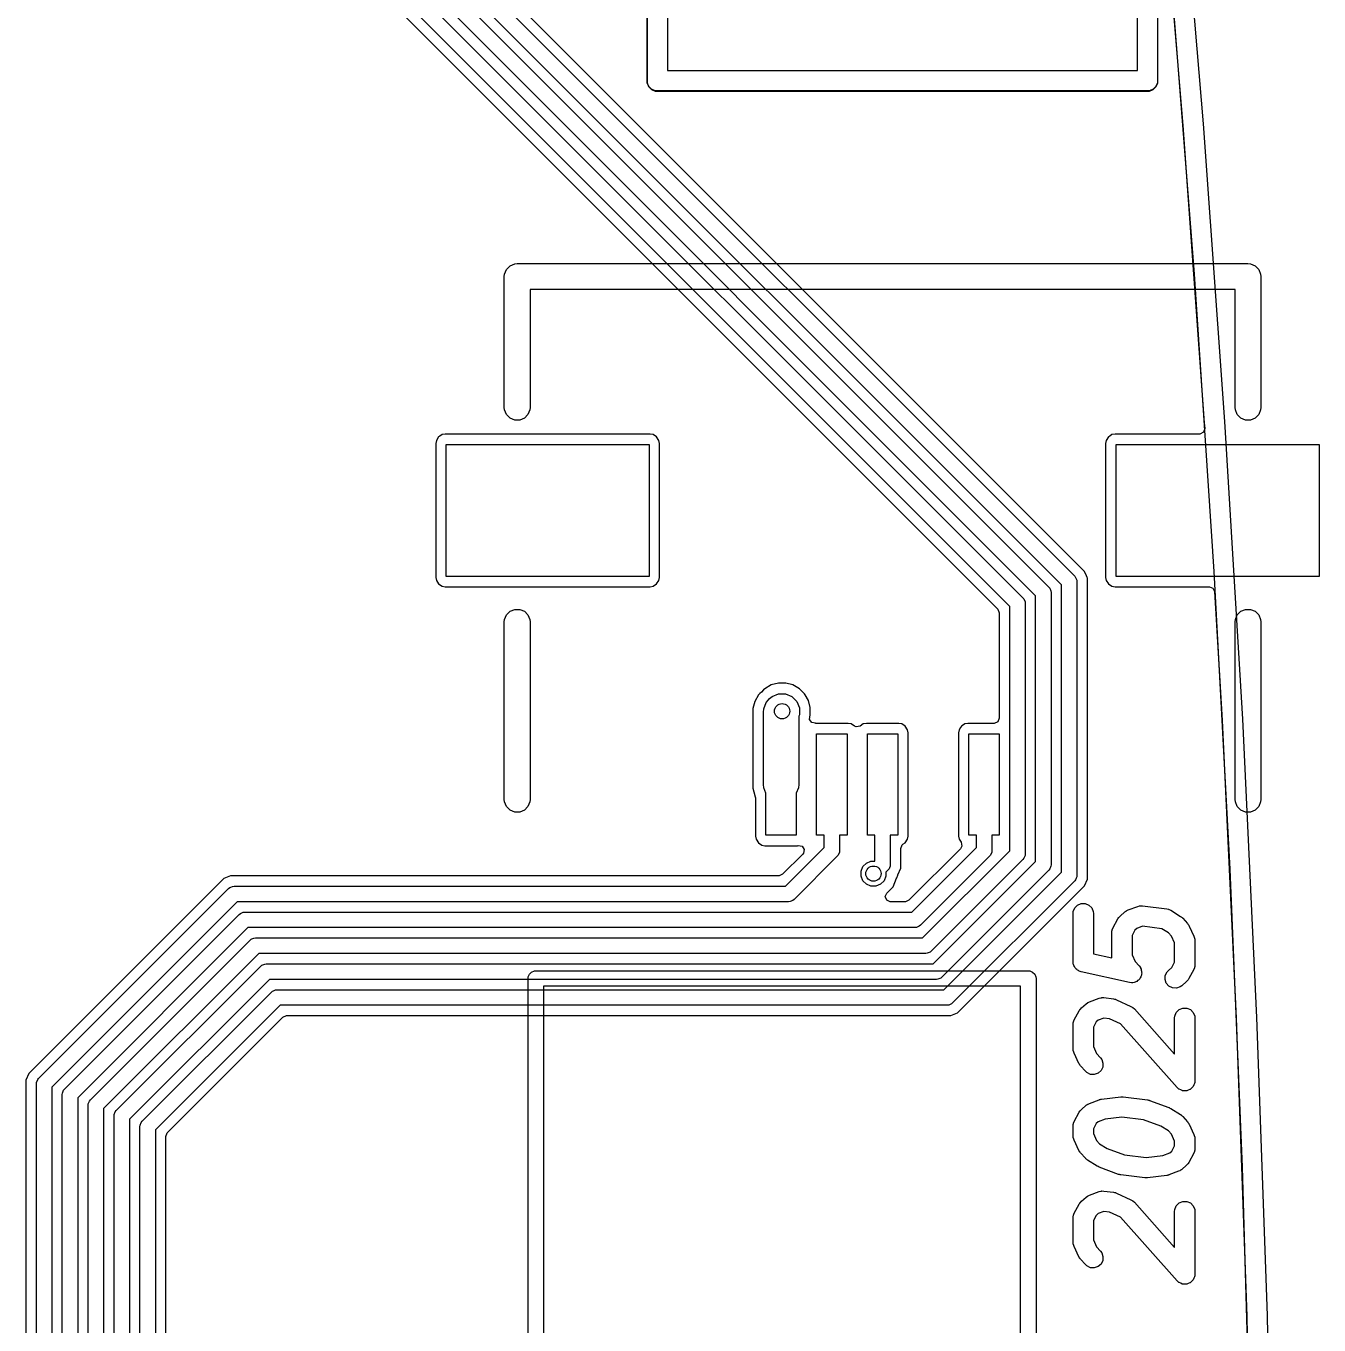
# Model space of a CAD drawing. Extents: x 117.4 to 171.8, y -136.1 to -67.8.
# Drawn here: x 159.05 to 171.79, y -104.55 to -91.75 of the extents above; entities that cross this region are included whole.
import ezdxf

# ---------------------------------------------------------------- set-up
doc = ezdxf.new("R2010")
doc.units = 0
doc.layers.add('BLACK', color=7, linetype='CONTINUOUS')

msp = doc.modelspace()

# ---------------------------------------------------------------- linework, layer by layer
at = {"layer": 'BLACK', "linetype": 'CONTINUOUS'}
for p, q in [((165.1695, -87.620006), (165.1695, -92.309993)), ((165.17, -92.29), (165.17, -87.64)), ((165.37, -87.74), (165.37, -92.19)), ((170.200825, -89.803144), (170.448348, -92.729081)), ((170.400481, -89.784733), (170.648259, -92.713702)), ((163.3662, -91.154636), (169.382679, -97.171116)), ((169.430022, -97.073502), (163.483345, -91.126825)), ((168.997598, -97.362186), (162.981118, -91.345706)), ((163.1112, -91.26026), (169.12768, -97.27674)), ((169.252597, -97.25656), (163.236118, -91.240082)), ((170.563635, -94.193353), (170.334099, -91.265314)), ((168.742599, -97.46781), (162.726118, -91.45133)), ((162.8562, -91.365884), (168.87268, -97.382365)), ((162.628506, -91.498675), (168.625454, -97.495621)), ((170, -92.19), (170, -91.64)), ((170.2, -91.64), (170.2, -92.29)), ((170.2005, -92.309991), (170.2005, -91.639349)), ((165.37, -92.19), (170, -92.19)), ((165.1695, -92.309993), (165.184798, -92.346926)), ((165.171921, -92.309509), (165.17, -92.29)), ((165.186853, -92.345557), (165.171921, -92.309509)), ((165.184798, -92.346926), (165.184802, -92.346932)), ((165.184802, -92.346932), (165.213067, -92.375197)), ((165.214443, -92.373147), (165.186853, -92.345557)), ((165.213067, -92.375197), (165.213073, -92.375201)), ((165.213073, -92.375201), (165.250006, -92.390499)), ((165.250491, -92.388079), (165.214443, -92.373147)), ((165.27, -92.39), (165.250491, -92.388079)), ((170.119509, -92.388079), (170.1, -92.39)), ((170.155557, -92.373147), (170.119509, -92.388079)), ((170.119991, -92.3905), (170.156929, -92.3752)), ((170.183147, -92.345557), (170.155557, -92.373147)), ((170.156929, -92.3752), (170.1852, -92.346929)), ((170.198079, -92.309509), (170.183147, -92.345557)), ((170.1852, -92.346929), (170.2005, -92.309991)), ((170.2, -92.29), (170.198079, -92.309509)), ((165.250006, -92.390499), (165.250007, -92.390499)), ((165.250007, -92.390499), (165.250009, -92.3905)), ((165.250009, -92.3905), (165.25001, -92.3905)), ((165.25001, -92.3905), (170.11999, -92.3905)), ((170.1, -92.39), (165.27, -92.39)), ((170.11999, -92.3905), (170.119991, -92.3905)), ((170.448348, -92.729081), (170.448396, -92.729696)), ((170.448396, -92.729696), (170.659831, -95.658367)), ((170.648259, -92.713702), (170.85992, -95.645503)), ((163.76544, -94.193224), (163.784403, -94.147443)), ((163.784403, -94.147443), (163.819443, -94.112403)), ((163.819443, -94.112403), (163.865224, -94.09344)), ((163.865224, -94.09344), (163.89, -94.091)), ((163.89, -94.091), (171.09, -94.091)), ((171.09, -94.091), (171.114776, -94.09344)), ((171.114776, -94.09344), (171.160557, -94.112403)), ((171.160557, -94.112403), (171.195597, -94.147443)), ((171.195597, -94.147443), (171.21456, -94.193224)), ((163.763, -94.218), (163.76544, -94.193224)), ((163.763, -95.508), (163.763, -94.218)), ((170.757066, -97.123998), (170.563635, -94.193353)), ((171.21456, -94.193224), (171.217, -94.218)), ((171.217, -94.218), (171.217, -95.508)), ((170.963, -94.345), (164.017, -94.345)), ((164.017, -94.345), (164.017, -95.508)), ((170.963, -95.508), (170.963, -94.345)), ((163.76544, -95.532776), (163.763, -95.508)), ((163.784403, -95.578557), (163.76544, -95.532776)), ((163.819443, -95.613597), (163.784403, -95.578557)), ((163.995597, -95.578557), (163.960557, -95.613597)), ((164.01456, -95.532776), (163.995597, -95.578557)), ((164.017, -95.508), (164.01456, -95.532776)), ((170.96544, -95.532776), (170.963, -95.508)), ((170.984403, -95.578557), (170.96544, -95.532776)), ((171.019443, -95.613597), (170.984403, -95.578557)), ((171.195597, -95.578557), (171.160557, -95.613597)), ((171.21456, -95.532776), (171.195597, -95.578557)), ((171.217, -95.508), (171.21456, -95.532776)), ((163.865224, -95.63256), (163.819443, -95.613597)), ((163.914776, -95.63256), (163.865224, -95.63256)), ((163.960557, -95.613597), (163.914776, -95.63256)), ((170.663313, -95.716515), (170.650805, -95.752681)), ((170.659831, -95.658367), (170.659872, -95.658982)), ((170.659872, -95.658982), (170.663313, -95.716515)), ((170.85992, -95.645503), (171.035431, -98.57969)), ((171.065224, -95.63256), (171.019443, -95.613597)), ((171.114776, -95.63256), (171.065224, -95.63256)), ((171.160557, -95.613597), (171.114776, -95.63256)), ((163.093447, -95.832007), (163.0875, -95.861905)), ((163.116102, -95.798102), (163.093447, -95.832007)), ((163.127351, -95.790585), (163.116102, -95.798102)), ((163.150006, -95.775447), (163.127351, -95.790585)), ((163.179904, -95.769501), (163.150006, -95.775447)), ((163.179908, -95.7695), (163.179904, -95.769501)), ((165.20009, -95.7695), (163.179908, -95.7695)), ((165.200095, -95.7695), (165.20009, -95.7695)), ((165.229993, -95.775447), (165.200095, -95.7695)), ((165.263898, -95.798102), (165.229993, -95.775447)), ((165.286553, -95.832007), (165.263898, -95.798102)), ((165.292499, -95.861906), (165.286553, -95.832007)), ((169.693447, -95.832007), (169.6875, -95.861905)), ((169.716102, -95.798102), (169.693447, -95.832007)), ((169.727351, -95.790585), (169.716102, -95.798102)), ((169.750006, -95.775447), (169.727351, -95.790585)), ((169.779904, -95.769501), (169.750006, -95.775447)), ((169.779908, -95.7695), (169.779904, -95.769501)), ((170.613402, -95.7695), (169.779908, -95.7695)), ((170.616387, -95.769411), (170.613402, -95.7695)), ((170.650805, -95.752681), (170.616387, -95.769411)), ((163.0875, -95.861905), (163.0875, -95.861906)), ((163.0875, -95.861906), (163.0875, -95.861908)), ((163.0875, -95.861908), (163.0875, -97.182091)), ((163.19, -97.172), (163.19, -95.872)), ((163.19, -95.872), (165.19, -95.872)), ((165.19, -95.872), (165.19, -97.172)), ((165.2925, -97.182095), (165.292499, -95.861906)), ((169.6875, -95.861905), (169.6875, -95.861906)), ((169.6875, -95.861906), (169.6875, -95.861908)), ((169.6875, -95.861908), (169.6875, -97.182091)), ((169.79, -97.172), (169.79, -95.872)), ((169.79, -95.872), (171.79, -95.872)), ((171.79, -95.872), (171.79, -97.172)), ((169.480292, -97.123772), (169.430022, -97.073502)), ((169.498561, -97.167877), (169.480292, -97.123772)), ((170.914363, -100.056805), (170.757066, -97.123998)), ((163.0875, -97.182091), (163.087501, -97.182094)), ((163.087501, -97.182094), (163.093447, -97.211993)), ((163.093447, -97.211993), (163.116102, -97.245898)), ((163.116102, -97.245898), (163.150007, -97.268553)), ((165.19, -97.172), (163.19, -97.172)), ((165.229993, -97.268553), (165.263898, -97.245898)), ((165.263898, -97.245898), (165.286553, -97.211993)), ((165.286553, -97.211993), (165.2925, -97.182095)), ((169.382679, -97.171116), (169.392155, -97.182663)), ((169.392155, -97.182663), (169.403533, -97.210131)), ((169.403533, -97.210131), (169.404997, -97.224997)), ((169.404997, -97.224997), (169.405, -100.117472)), ((169.504448, -97.182091), (169.498561, -97.167877)), ((169.507497, -97.189451), (169.504448, -97.182091)), ((169.507498, -100.071979), (169.507497, -97.189451)), ((169.6875, -97.182091), (169.687501, -97.182094)), ((169.687501, -97.182094), (169.693447, -97.211993)), ((169.693447, -97.211993), (169.716102, -97.245898)), ((169.716102, -97.245898), (169.750007, -97.268553)), ((171.79, -97.172), (169.79, -97.172)), ((163.150007, -97.268553), (163.179905, -97.2745)), ((163.179905, -97.2745), (165.200094, -97.274499)), ((165.200094, -97.274499), (165.229993, -97.268553)), ((168.997599, -99.980284), (168.997598, -97.362186)), ((169.12768, -97.27674), (169.137156, -97.288287)), ((169.137156, -97.288287), (169.137156, -97.288288)), ((169.137156, -97.288288), (169.148534, -97.315756)), ((169.148534, -97.315756), (169.149998, -97.330622)), ((169.149998, -97.330622), (169.15, -100.011848)), ((169.252599, -100.085909), (169.252597, -97.25656)), ((169.750007, -97.268553), (169.779905, -97.2745)), ((169.779905, -97.2745), (170.709406, -97.274499)), ((170.709406, -97.274499), (170.744761, -97.289144)), ((170.744761, -97.289144), (170.759317, -97.321514)), ((170.759317, -97.321514), (170.8352, -98.590119)), ((163.819442, -97.515403), (163.865223, -97.49644)), ((163.865223, -97.49644), (163.914775, -97.49644)), ((163.914775, -97.49644), (163.960556, -97.515403)), ((168.625454, -97.495621), (168.640099, -97.530976)), ((168.742599, -99.87466), (168.742599, -97.46781)), ((168.87268, -97.382365), (168.882157, -97.393912)), ((168.882157, -97.393912), (168.882157, -97.393913)), ((168.882157, -97.393913), (168.893535, -97.421381)), ((168.893535, -97.421381), (168.894999, -97.436247)), ((168.894999, -97.436247), (168.895, -99.906224)), ((171.019442, -97.515403), (171.065223, -97.49644)), ((171.065223, -97.49644), (171.114775, -97.49644)), ((171.114775, -97.49644), (171.160556, -97.515403)), ((163.762999, -97.621), (163.765439, -97.596224)), ((163.762999, -99.369), (163.762999, -97.621)), ((163.765439, -97.596224), (163.784402, -97.550443)), ((163.784402, -97.550443), (163.819442, -97.515403)), ((163.960556, -97.515403), (163.995596, -97.550443)), ((163.995596, -97.550443), (164.014559, -97.596224)), ((164.014559, -97.596224), (164.016999, -97.621)), ((164.016999, -97.621), (164.016999, -99.369)), ((168.640099, -97.530976), (168.640099, -98.5695)), ((170.962999, -97.621), (170.965439, -97.596224)), ((170.963, -99.369), (170.962999, -97.621)), ((170.965439, -97.596224), (170.984402, -97.550443)), ((170.984402, -97.550443), (171.019442, -97.515403)), ((171.160556, -97.515403), (171.195596, -97.550443)), ((171.195596, -97.550443), (171.214559, -97.596224)), ((171.214559, -97.596224), (171.216999, -97.621)), ((171.216999, -97.621), (171.217, -99.369)), ((166.392887, -98.241411), (166.329612, -98.277944)), ((166.463464, -98.2225), (166.392887, -98.241411)), ((166.463466, -98.2225), (166.463464, -98.2225)), ((166.536534, -98.2225), (166.463466, -98.2225)), ((166.536535, -98.2225), (166.536534, -98.2225)), ((166.607112, -98.241411), (166.536535, -98.2225)), ((166.670386, -98.277942), (166.607112, -98.241411)), ((166.23141, -98.402889), (166.212499, -98.473464)), ((166.231411, -98.402887), (166.23141, -98.402889)), ((166.267942, -98.339613), (166.231411, -98.402887)), ((166.267943, -98.339611), (166.267942, -98.339613)), ((166.281953, -98.325601), (166.267943, -98.339611)), ((166.295964, -98.311591), (166.281953, -98.325601)), ((166.295965, -98.31159), (166.295964, -98.311591)), ((166.316759, -98.290795), (166.295965, -98.31159)), ((166.316761, -98.290793), (166.316759, -98.290795)), ((166.329612, -98.277944), (166.316761, -98.290793)), ((166.344497, -98.41277), (166.366256, -98.386256)), ((166.366256, -98.386256), (166.376256, -98.376256)), ((166.376256, -98.376256), (166.402776, -98.354493)), ((166.402776, -98.354493), (166.465859, -98.328363)), ((166.465859, -98.328363), (166.53414, -98.328363)), ((166.53414, -98.328363), (166.597224, -98.354493)), ((166.597224, -98.354493), (166.645507, -98.402776)), ((166.645507, -98.402776), (166.671637, -98.46586)), ((166.670393, -98.277948), (166.670386, -98.277942)), ((166.722051, -98.329606), (166.670393, -98.277948)), ((166.722057, -98.329613), (166.722051, -98.329606)), ((166.727829, -98.339611), (166.722057, -98.329613)), ((166.758589, -98.392889), (166.727829, -98.339611)), ((166.7775, -98.463466), (166.758589, -98.392889)), ((166.212499, -98.473464), (166.212499, -98.550558)), ((166.315, -98.51), (166.318363, -98.475859)), ((166.315, -99.222), (166.315, -98.51)), ((166.318363, -98.475859), (166.344493, -98.412775)), ((166.344493, -98.412775), (166.344497, -98.41277)), ((166.671637, -98.46586), (166.671637, -98.534141)), ((166.7775, -98.536534), (166.7775, -98.463466)), ((166.212499, -98.550558), (166.2125, -98.550571)), ((166.2125, -98.550571), (166.2125, -99.258535)), ((166.671637, -98.534141), (166.665, -98.550164)), ((166.665, -98.550164), (166.665, -99.222)), ((166.77113, -98.580192), (166.771876, -98.557519)), ((166.792378, -98.612019), (166.77113, -98.580192)), ((166.771876, -98.557519), (166.7775, -98.536534)), ((166.827384, -98.618996), (166.792378, -98.612019)), ((166.827458, -98.619743), (166.827384, -98.618996)), ((166.829907, -98.619501), (166.827458, -98.619743)), ((167.150089, -98.619501), (166.829907, -98.619501)), ((167.150094, -98.619501), (167.150089, -98.619501)), ((167.179992, -98.625448), (167.150094, -98.619501)), ((167.212219, -98.646982), (167.179992, -98.625448)), ((167.230244, -98.654448), (167.212219, -98.646982)), ((167.267777, -98.646982), (167.230244, -98.654448)), ((167.300004, -98.625447), (167.267777, -98.646982)), ((167.329904, -98.619501), (167.300004, -98.625447)), ((167.329908, -98.6195), (167.329904, -98.619501)), ((167.65009, -98.6195), (167.329908, -98.6195)), ((167.650095, -98.6195), (167.65009, -98.6195)), ((167.679993, -98.625447), (167.650095, -98.6195)), ((167.713898, -98.648102), (167.679993, -98.625447)), ((167.736553, -98.682007), (167.713898, -98.648102)), ((168.266101, -98.648103), (168.258148, -98.660006)), ((168.266104, -98.648101), (168.266101, -98.648103)), ((168.277351, -98.640585), (168.266104, -98.648101)), ((168.300006, -98.625447), (168.277351, -98.640585)), ((168.329904, -98.619501), (168.300006, -98.625447)), ((168.329908, -98.6195), (168.329904, -98.619501)), ((168.590099, -98.6195), (168.329908, -98.6195)), ((168.625454, -98.604855), (168.590099, -98.6195)), ((168.640099, -98.5695), (168.625454, -98.604855)), ((170.8352, -98.590119), (170.835233, -98.590734)), ((170.835233, -98.590734), (170.974423, -101.523813)), ((171.035431, -98.57969), (171.174766, -101.515817)), ((166.839999, -99.722001), (166.839999, -98.722001)), ((166.839999, -98.722001), (167.139999, -98.722001)), ((167.139999, -98.722001), (167.139999, -99.722001)), ((167.34, -99.722), (167.34, -98.722)), ((167.34, -98.722), (167.64, -98.722)), ((167.64, -98.722), (167.64, -99.722)), ((167.742499, -98.711906), (167.736553, -98.682007)), ((167.7425, -99.732095), (167.742499, -98.711906)), ((168.243447, -98.682007), (168.2375, -98.711905)), ((168.2375, -98.711905), (168.2375, -98.711906)), ((168.2375, -98.711906), (168.2375, -98.711908)), ((168.2375, -98.711908), (168.2375, -99.732091)), ((168.258148, -98.660006), (168.243447, -98.682007)), ((168.34, -99.722), (168.34, -98.722)), ((168.34, -98.722), (168.64, -98.722)), ((168.64, -98.722), (168.64, -99.722)), ((166.2125, -99.258535), (166.23141, -99.329109)), ((166.318363, -99.256141), (166.315, -99.222)), ((166.34, -99.308377), (166.318363, -99.256141)), ((166.661637, -99.256141), (166.64, -99.308377)), ((166.665, -99.222), (166.661637, -99.256141)), ((163.765439, -99.393776), (163.762999, -99.369)), ((163.784402, -99.439557), (163.765439, -99.393776)), ((164.014559, -99.393776), (163.995596, -99.439557)), ((164.016999, -99.369), (164.014559, -99.393776)), ((166.23141, -99.329109), (166.232665, -99.332138)), ((166.232665, -99.332138), (166.231972, -99.332425)), ((166.231972, -99.332425), (166.2375, -99.353054)), ((166.2375, -99.353054), (166.2375, -99.732091)), ((166.34, -99.722), (166.34, -99.308377)), ((166.64, -99.308377), (166.64, -99.722)), ((170.96544, -99.393776), (170.963, -99.369)), ((170.984403, -99.439557), (170.96544, -99.393776)), ((171.21456, -99.393776), (171.195597, -99.439557)), ((171.217, -99.369), (171.21456, -99.393776)), ((163.819442, -99.474597), (163.784402, -99.439557)), ((163.865223, -99.49356), (163.819442, -99.474597)), ((163.914775, -99.49356), (163.865223, -99.49356)), ((163.960556, -99.474597), (163.914775, -99.49356)), ((163.995596, -99.439557), (163.960556, -99.474597)), ((171.019443, -99.474597), (170.984403, -99.439557)), ((171.065224, -99.49356), (171.019443, -99.474597)), ((171.114776, -99.49356), (171.065224, -99.49356)), ((171.160557, -99.474597), (171.114776, -99.49356)), ((171.195597, -99.439557), (171.160557, -99.474597)), ((166.2375, -99.732091), (166.237501, -99.732094)), ((166.237501, -99.732094), (166.243447, -99.761993)), ((166.243447, -99.761993), (166.266102, -99.795898)), ((166.266102, -99.795898), (166.300007, -99.818553)), ((166.64, -99.722), (166.34, -99.722)), ((166.913799, -99.722001), (166.839999, -99.722001)), ((166.913799, -99.842837), (166.913799, -99.722001)), ((167.139999, -99.722001), (167.066199, -99.722001)), ((167.066199, -99.722001), (167.066199, -99.874401)), ((167.4138, -99.722), (167.34, -99.722)), ((167.4138, -99.977402), (167.4138, -99.722)), ((167.64, -99.722), (167.5662, -99.722)), ((167.5662, -99.722), (167.5662, -100.01)), ((167.683345, -99.817468), (167.690913, -99.811256)), ((167.690913, -99.811256), (167.713898, -99.795898)), ((167.713898, -99.795898), (167.736553, -99.761993)), ((167.736553, -99.761993), (167.7425, -99.732095)), ((168.2375, -99.732091), (168.237501, -99.732094)), ((168.237501, -99.732094), (168.243447, -99.761993)), ((168.243447, -99.761993), (168.263203, -99.79156)), ((168.263203, -99.79156), (168.27067, -99.829091)), ((168.4138, -99.722), (168.34, -99.722)), ((168.4138, -99.842836), (168.4138, -99.722)), ((168.64, -99.722), (168.5662, -99.722)), ((168.5662, -99.722), (168.5662, -99.8744)), ((166.300007, -99.818553), (166.329905, -99.8245)), ((166.329905, -99.8245), (166.650094, -99.824499)), ((166.704668, -99.907011), (166.505024, -100.106655)), ((166.532836, -100.2238), (166.913799, -99.842837)), ((167.043881, -99.928282), (166.618282, -100.353882)), ((166.650094, -99.824499), (166.650097, -99.824498)), ((166.650097, -99.824498), (166.6501, -99.824498)), ((166.6501, -99.824498), (166.659557, -99.822617)), ((166.659557, -99.822617), (166.69709, -99.830082)), ((166.69709, -99.830082), (166.718351, -99.861901)), ((166.710886, -99.899434), (166.704668, -99.907011)), ((166.718351, -99.861901), (166.710886, -99.899434)), ((167.053357, -99.916735), (167.043881, -99.928282)), ((167.064735, -99.889267), (167.053357, -99.916735)), ((167.066199, -99.874401), (167.064735, -99.889266)), ((167.064735, -99.889266), (167.064735, -99.889267)), ((167.6687, -99.852823), (167.683345, -99.817468)), ((167.6687, -99.974454), (167.6687, -99.852823)), ((168.256985, -99.854693), (167.750025, -100.361655)), ((167.777836, -100.4788), (168.4138, -99.842836)), ((168.543882, -99.928281), (167.863282, -100.608882)), ((167.883461, -100.733799), (168.742599, -99.87466)), ((168.27067, -99.829091), (168.256985, -99.854693)), ((168.553358, -99.916734), (168.543882, -99.928281)), ((168.564736, -99.889266), (168.553358, -99.916734)), ((168.5662, -99.8744), (168.564736, -99.889266)), ((168.893536, -99.92109), (168.882158, -99.948558)), ((168.895, -99.906224), (168.893536, -99.92109)), ((167.277402, -100.075614), (167.296066, -100.030554)), ((167.296066, -100.030554), (167.330554, -99.996066)), ((167.330554, -99.996066), (167.375614, -99.977402)), ((167.375614, -99.977402), (167.4138, -99.977402)), ((167.543881, -100.063882), (167.522598, -100.085165)), ((167.553358, -100.052335), (167.543881, -100.063882)), ((167.557333, -100.042737), (167.553358, -100.052335)), ((167.564736, -100.024866), (167.557333, -100.042737)), ((167.5662, -100.01), (167.564736, -100.024866)), ((167.641495, -100.111225), (167.6687, -100.045546)), ((167.6687, -100.045546), (167.6687, -99.974454)), ((168.872682, -99.960105), (167.968907, -100.863881)), ((167.989085, -100.988798), (168.997599, -99.980284)), ((169.127682, -100.06573), (168.074532, -101.11888)), ((168.882158, -99.948558), (168.872682, -99.960105)), ((169.137158, -100.054182), (169.127682, -100.06573)), ((169.148536, -100.026714), (169.137158, -100.054182)), ((169.15, -100.011848), (169.148536, -100.026714)), ((171.035501, -102.991327), (170.914363, -100.056805)), ((160.998772, -100.148506), (159.577339, -101.569941)), ((160.998773, -100.148506), (160.998772, -100.148506)), ((161.064452, -100.1213), (160.998773, -100.148506)), ((166.46967, -100.1213), (161.064452, -100.1213)), ((166.505024, -100.106655), (166.46967, -100.1213)), ((167.277402, -100.124386), (167.277402, -100.075614)), ((167.296066, -100.169446), (167.277402, -100.124386)), ((167.330554, -100.203934), (167.296066, -100.169446)), ((167.503934, -100.169446), (167.469446, -100.203934)), ((167.522598, -100.124386), (167.503934, -100.169446)), ((167.522598, -100.085165), (167.522598, -100.124386)), ((167.592865, -100.228868), (167.6275, -100.145253)), ((167.6275, -100.145247), (167.628461, -100.140421)), ((167.6275, -100.145253), (167.6275, -100.145247)), ((167.628461, -100.140421), (167.629681, -100.140663)), ((167.629681, -100.140663), (167.63987, -100.116065)), ((167.638758, -100.115322), (167.64149, -100.111229)), ((167.63987, -100.116065), (167.638758, -100.115322)), ((167.64149, -100.111229), (167.641495, -100.111225)), ((168.094711, -101.243797), (169.252599, -100.085909)), ((169.382681, -100.171354), (168.180157, -101.373879)), ((169.392158, -100.159807), (169.382681, -100.171354)), ((169.398186, -100.145253), (169.392158, -100.159807)), ((169.403536, -100.132338), (169.398186, -100.145253)), ((169.405, -100.117472), (169.403536, -100.132338)), ((169.480295, -100.218697), (169.5075, -100.153018)), ((169.5075, -100.071983), (169.507498, -100.071979)), ((169.5075, -100.081926), (169.5075, -100.071983)), ((169.5075, -100.153018), (169.5075, -100.081926)), ((159.174918, -102.117318), (161.046118, -100.246119)), ((161.046118, -100.246119), (161.057665, -100.236642)), ((161.057665, -100.236642), (161.069043, -100.231929)), ((161.069043, -100.231929), (161.085134, -100.225264)), ((161.085134, -100.225264), (161.1, -100.2238)), ((161.1, -100.2238), (166.532836, -100.2238)), ((167.375614, -100.222598), (167.330554, -100.203934)), ((167.424386, -100.222598), (167.375614, -100.222598)), ((167.469446, -100.203934), (167.424386, -100.222598)), ((167.516143, -100.3263), (167.530788, -100.290945)), ((167.530788, -100.290945), (167.592865, -100.228868)), ((168.27777, -101.421222), (169.480295, -100.218697)), ((161.131563, -100.3762), (159.305, -102.202763)), ((166.5644, -100.3762), (161.131563, -100.3762)), ((166.579266, -100.374736), (166.5644, -100.3762)), ((166.606734, -100.363358), (166.579266, -100.374736)), ((166.618282, -100.353882), (166.606734, -100.363358)), ((167.530788, -100.361655), (167.516143, -100.3263)), ((167.566143, -100.3763), (167.530788, -100.361655)), ((167.71467, -100.3763), (167.566143, -100.3763)), ((167.750025, -100.361655), (167.71467, -100.3763)), ((169.36914, -100.47272), (169.384072, -100.436672)), ((169.384072, -100.436672), (169.411662, -100.409082)), ((169.411662, -100.409082), (169.44771, -100.39415)), ((169.44771, -100.39415), (169.486728, -100.39415)), ((169.486728, -100.39415), (169.522776, -100.409082)), ((169.522776, -100.409082), (169.550366, -100.436672)), ((169.550366, -100.436672), (169.565298, -100.47272)), ((169.908297, -100.45812), (170.003535, -100.422406)), ((170.003535, -100.422406), (170.022476, -100.417355)), ((170.022476, -100.417355), (170.027045, -100.41751)), ((170.027045, -100.41751), (170.031454, -100.416298)), ((170.031454, -100.416298), (170.051051, -100.416811)), ((170.051051, -100.416811), (170.289146, -100.446573)), ((170.289146, -100.446573), (170.308266, -100.450899)), ((170.308266, -100.450899), (170.310099, -100.451941)), ((159.429918, -102.222942), (161.151743, -100.501118)), ((161.151743, -100.501118), (161.16329, -100.491642)), ((161.16329, -100.491642), (161.190758, -100.480264)), ((161.190758, -100.480264), (161.205624, -100.4788)), ((161.205624, -100.4788), (167.777836, -100.4788)), ((169.367219, -100.492229), (169.36914, -100.47272)), ((169.367219, -100.96842), (169.367219, -100.492229)), ((169.565298, -100.47272), (169.567219, -100.492229)), ((169.567219, -100.492229), (169.567219, -100.88842)), ((169.759936, -100.635646), (169.807555, -100.546361)), ((169.807555, -100.546361), (169.815643, -100.53423)), ((169.815643, -100.53423), (169.816522, -100.532455)), ((169.816522, -100.532455), (169.817578, -100.531329)), ((169.817578, -100.531329), (169.818431, -100.530051)), ((169.818431, -100.530051), (169.819955, -100.528797)), ((169.819955, -100.528797), (169.829939, -100.518163)), ((169.829939, -100.518163), (169.877558, -100.476496)), ((169.877558, -100.476496), (169.889214, -100.468161)), ((169.889214, -100.468161), (169.890705, -100.466769)), ((169.890705, -100.466769), (169.892168, -100.466049)), ((169.892168, -100.466049), (169.893505, -100.465094)), ((169.893505, -100.465094), (169.895449, -100.464436)), ((169.895449, -100.464436), (169.908297, -100.45812)), ((170.310099, -100.451941), (170.31218, -100.45229)), ((170.31218, -100.45229), (170.329741, -100.461001)), ((170.329741, -100.461001), (170.42498, -100.520524)), ((170.42498, -100.520524), (170.430213, -100.524558)), ((170.430213, -100.524558), (170.432324, -100.525582)), ((170.432324, -100.525582), (170.436265, -100.529224)), ((170.436265, -100.529224), (170.440505, -100.532493)), ((170.440505, -100.532493), (170.441863, -100.534398)), ((170.441863, -100.534398), (170.446721, -100.538887)), ((170.446721, -100.538887), (170.49434, -100.592459)), ((161.237187, -100.6312), (159.559999, -102.308387)), ((167.8094, -100.6312), (161.237187, -100.6312)), ((167.824266, -100.629736), (167.8094, -100.6312)), ((167.851734, -100.618358), (167.824266, -100.629736)), ((167.863282, -100.608882), (167.851734, -100.618358)), ((169.748171, -100.682705), (169.750092, -100.663196)), ((169.748171, -100.920801), (169.748171, -100.682705)), ((169.750092, -100.663196), (169.751972, -100.658655)), ((169.751972, -100.658655), (169.75245, -100.653764)), ((169.75245, -100.653764), (169.759936, -100.635646)), ((169.975412, -100.656626), (169.948171, -100.707704)), ((169.995562, -100.638995), (169.975412, -100.656626)), ((170.050689, -100.618322), (169.995562, -100.638995)), ((170.24245, -100.642292), (170.050689, -100.618322)), ((170.306787, -100.682503), (170.24245, -100.642292)), ((170.335266, -100.714541), (170.306787, -100.682503)), ((170.49434, -100.592459), (170.498287, -100.59789)), ((170.498287, -100.59789), (170.500037, -100.599482)), ((170.500037, -100.599482), (170.502754, -100.604035)), ((170.502754, -100.604035), (170.505866, -100.608317)), ((170.505866, -100.608317), (170.506639, -100.610547)), ((170.506639, -100.610547), (170.510082, -100.616316)), ((170.510082, -100.616316), (170.557701, -100.717506)), ((159.684918, -102.328566), (161.257366, -100.756119)), ((161.257366, -100.756119), (161.268913, -100.746642)), ((161.268913, -100.746642), (161.276958, -100.743309)), ((161.276958, -100.743309), (161.296382, -100.735264)), ((161.296382, -100.735264), (161.311248, -100.7338)), ((161.311248, -100.7338), (167.883461, -100.733799)), ((169.948171, -100.707704), (169.948171, -100.898446)), ((170.367219, -100.78244), (170.335266, -100.714541)), ((170.367219, -100.973182), (170.367219, -100.78244)), ((170.557701, -100.717506), (170.56427, -100.735977)), ((170.56427, -100.735977), (170.564382, -100.738367)), ((170.564382, -100.738367), (170.565298, -100.740577)), ((170.565298, -100.740577), (170.567219, -100.760086)), ((170.567219, -100.760086), (170.567219, -100.998182)), ((161.342811, -100.886199), (159.814999, -102.414011)), ((167.915025, -100.886199), (161.342811, -100.886199)), ((167.929891, -100.884735), (167.915025, -100.886199)), ((167.957359, -100.873357), (167.929891, -100.884735)), ((167.968907, -100.863881), (167.957359, -100.873357)), ((169.567219, -100.88842), (169.74901, -100.929323)), ((169.74901, -100.929323), (169.748171, -100.920801)), ((169.948171, -100.898446), (169.980124, -100.966347)), ((159.939918, -102.43419), (161.362991, -101.011118)), ((161.362991, -101.011118), (161.374538, -101.001642)), ((161.374538, -101.001642), (161.402006, -100.990264)), ((161.402006, -100.990264), (161.416872, -100.9888)), ((161.416872, -100.9888), (167.989085, -100.988798)), ((163.999564, -101.117534), (164.010942, -101.090066)), ((164.010942, -101.090066), (164.031966, -101.069042)), ((164.031966, -101.069042), (164.059434, -101.057664)), ((164.059434, -101.057664), (164.0743, -101.0562)), ((164.0743, -101.0562), (168.9257, -101.0562)), ((168.9257, -101.0562), (168.940566, -101.057664)), ((168.940566, -101.057664), (168.968034, -101.069042)), ((168.968034, -101.069042), (168.989058, -101.090066)), ((168.989058, -101.090066), (169.000436, -101.117534)), ((169.36914, -100.987929), (169.367219, -100.96842)), ((169.372436, -100.995887), (169.36914, -100.987929)), ((169.373905, -101.00437), (169.372436, -100.995887)), ((169.379829, -101.013735), (169.373905, -101.00437)), ((169.384072, -101.023977), (169.379829, -101.013735)), ((169.39016, -101.030065), (169.384072, -101.023977)), ((169.394765, -101.037344), (169.39016, -101.030065)), ((169.403826, -101.043731), (169.394765, -101.037344)), ((169.411662, -101.051567), (169.403826, -101.043731)), ((169.419616, -101.054862), (169.411662, -101.051567)), ((169.426656, -101.059824), (169.419616, -101.054862)), ((169.445268, -101.065981), (169.426656, -101.059824)), ((169.921458, -101.173124), (169.445268, -101.065981)), ((169.980124, -100.966347), (170.018151, -101.009127)), ((170.018151, -101.009127), (170.029676, -101.024985)), ((170.029676, -101.024985), (170.032354, -101.032706)), ((170.032354, -101.032706), (170.036724, -101.039613)), ((170.036724, -101.039613), (170.038688, -101.050965)), ((170.038688, -101.050965), (170.042464, -101.061848)), ((170.040849, -101.089298), (170.040173, -101.100799)), ((170.043378, -101.078059), (170.040849, -101.089298)), ((170.042464, -101.061848), (170.041984, -101.070005)), ((170.041984, -101.070005), (170.043378, -101.078059)), ((170.275417, -101.103143), (170.292713, -101.068168)), ((170.292713, -101.068168), (170.30613, -101.053876)), ((170.30613, -101.053876), (170.339977, -101.024259)), ((170.339977, -101.024259), (170.367219, -100.973182)), ((170.555454, -101.045241), (170.507835, -101.134526)), ((170.56294, -101.027123), (170.555454, -101.045241)), ((170.563417, -101.022231), (170.56294, -101.027123)), ((170.565298, -101.017691), (170.563417, -101.022231)), ((170.567219, -100.998182), (170.565298, -101.017691)), ((161.448435, -101.141199), (160.07, -102.519635)), ((168.02065, -101.141198), (161.448435, -101.141199)), ((163.9981, -101.1324), (163.999564, -101.117534)), ((163.9981, -115.978836), (163.9981, -101.1324)), ((168.8495, -101.2086), (164.1505, -101.2086)), ((164.1505, -101.2086), (164.1505, -116.981999)), ((168.035516, -101.139734), (168.02065, -101.141198)), ((168.062984, -101.128356), (168.035516, -101.139734)), ((168.074532, -101.11888), (168.062984, -101.128356)), ((168.8495, -116.981999), (168.8495, -101.2086)), ((169.000436, -101.117534), (169.0019, -101.1324)), ((169.0019, -101.1324), (169.0019, -116.981999)), ((169.940913, -101.175532), (169.921458, -101.173124)), ((169.948966, -101.174138), (169.940913, -101.175532)), ((169.957125, -101.174618), (169.948966, -101.174138)), ((169.968008, -101.170842), (169.957125, -101.174618)), ((169.979359, -101.168878), (169.968008, -101.170842)), ((169.986264, -101.164509), (169.979359, -101.168878)), ((169.993988, -101.16183), (169.986264, -101.164509)), ((170.0026, -101.154173), (169.993988, -101.16183)), ((170.012333, -101.148017), (170.0026, -101.154173)), ((170.017041, -101.141338), (170.012333, -101.148017)), ((170.02315, -101.135908), (170.017041, -101.141338)), ((170.028175, -101.125543), (170.02315, -101.135908)), ((170.034814, -101.116126), (170.028175, -101.125543)), ((170.036608, -101.108151), (170.034814, -101.116126)), ((170.040173, -101.100799), (170.036608, -101.108151)), ((170.272821, -101.142075), (170.275417, -101.103143)), ((170.285321, -101.179037), (170.272821, -101.142075)), ((170.311014, -101.208401), (170.285321, -101.179037)), ((170.345989, -101.225697), (170.311014, -101.208401)), ((170.421883, -101.215793), (170.384921, -101.228293)), ((170.43783, -101.204392), (170.421883, -101.215793)), ((170.48545, -101.162725), (170.43783, -101.204392)), ((170.495431, -101.152092), (170.48545, -101.162725)), ((170.496959, -101.150836), (170.495431, -101.152092)), ((170.497814, -101.149553), (170.496959, -101.150836)), ((170.498867, -101.148432), (170.497814, -101.149553)), ((170.499742, -101.146661), (170.498867, -101.148432)), ((170.507835, -101.134526), (170.499742, -101.146661)), ((160.194918, -102.539814), (161.468614, -101.266119)), ((161.468614, -101.266119), (161.480161, -101.256642)), ((161.480161, -101.256642), (161.488206, -101.253309)), ((161.488206, -101.253309), (161.50763, -101.245264)), ((161.50763, -101.245264), (161.522496, -101.2438)), ((161.522496, -101.2438), (168.094711, -101.243797)), ((169.527345, -101.362882), (169.622583, -101.327168)), ((169.622583, -101.327168), (169.641524, -101.322117)), ((169.641524, -101.322117), (169.646092, -101.322272)), ((169.646092, -101.322272), (169.650501, -101.32106)), ((169.650501, -101.32106), (169.670098, -101.321573)), ((169.670098, -101.321573), (169.765336, -101.333477)), ((169.765336, -101.333477), (169.773483, -101.33532)), ((169.773483, -101.33532), (169.776064, -101.335416)), ((169.776064, -101.335416), (169.780197, -101.336839)), ((169.780197, -101.336839), (169.784456, -101.337803)), ((169.784456, -101.337803), (169.786698, -101.339078)), ((169.786698, -101.339078), (169.794599, -101.341799)), ((169.794599, -101.341799), (169.937456, -101.407276)), ((170.384921, -101.228293), (170.345989, -101.225697)), ((161.554059, -101.396199), (160.325, -102.625259)), ((168.126275, -101.396197), (161.554059, -101.396199)), ((168.141141, -101.394733), (168.126275, -101.396197)), ((168.168609, -101.383355), (168.141141, -101.394733)), ((168.161821, -101.498697), (168.2275, -101.471492)), ((168.180157, -101.373879), (168.168609, -101.383355)), ((168.2275, -101.471492), (168.27777, -101.421222)), ((169.378984, -101.540408), (169.426603, -101.451123)), ((169.426603, -101.451123), (169.434691, -101.438992)), ((169.434691, -101.438992), (169.43557, -101.437217)), ((169.43557, -101.437217), (169.436626, -101.436091)), ((169.436626, -101.436091), (169.437479, -101.434813)), ((169.437479, -101.434813), (169.439003, -101.433559)), ((169.439003, -101.433559), (169.448987, -101.422925)), ((169.448987, -101.422925), (169.496606, -101.381258)), ((169.496606, -101.381258), (169.508262, -101.372923)), ((169.508262, -101.372923), (169.509753, -101.371531)), ((169.509753, -101.371531), (169.511216, -101.370811)), ((169.511216, -101.370811), (169.512553, -101.369856)), ((169.512553, -101.369856), (169.514497, -101.369198)), ((169.514497, -101.369198), (169.527345, -101.362882)), ((169.937456, -101.407276), (169.954391, -101.417151)), ((169.954391, -101.417151), (169.955142, -101.41796)), ((169.955142, -101.41796), (169.956134, -101.418441)), ((169.956134, -101.418441), (169.970531, -101.431746)), ((169.970531, -101.431746), (170.367219, -101.878019)), ((170.36914, -101.502482), (170.384072, -101.466434)), ((170.384072, -101.466434), (170.411662, -101.438844)), ((170.411662, -101.438844), (170.44771, -101.423912)), ((170.44771, -101.423912), (170.486728, -101.423912)), ((170.486728, -101.423912), (170.522776, -101.438844)), ((170.522776, -101.438844), (170.550366, -101.466434)), ((170.550366, -101.466434), (170.565298, -101.502482)), ((159.577339, -101.569941), (159.127575, -102.019705)), ((160.442144, -102.653071), (161.581872, -101.513342)), ((161.581872, -101.513342), (161.617223, -101.498698)), ((161.617223, -101.498698), (168.161821, -101.498697)), ((169.367219, -101.587467), (169.36914, -101.567958)), ((169.367219, -101.825563), (169.367219, -101.587467)), ((169.36914, -101.567958), (169.37102, -101.563417)), ((169.37102, -101.563417), (169.371498, -101.558526)), ((169.371498, -101.558526), (169.378984, -101.540408)), ((169.59446, -101.561388), (169.567219, -101.612466)), ((169.61461, -101.543757), (169.59446, -101.561388)), ((169.669738, -101.523084), (169.61461, -101.543757)), ((169.725259, -101.530024), (169.669738, -101.523084)), ((169.835014, -101.580329), (169.725259, -101.530024)), ((170.392478, -102.207475), (169.835014, -101.580329)), ((170.367219, -101.521991), (170.36914, -101.502482)), ((170.367219, -101.878019), (170.367219, -101.521991)), ((170.565298, -101.502482), (170.567219, -101.521991)), ((170.567219, -101.521991), (170.567219, -102.141039)), ((170.974423, -101.523813), (170.974448, -101.524429)), ((170.974448, -101.524429), (171.077474, -104.458916)), ((171.174766, -101.515817), (171.277902, -104.453438)), ((169.567219, -101.612466), (169.567219, -101.803208)), ((169.36914, -101.845072), (169.367219, -101.825563)), ((169.370055, -101.847281), (169.36914, -101.845072)), ((169.370168, -101.849673), (169.370055, -101.847281)), ((169.376737, -101.868143), (169.370168, -101.849673)), ((169.567219, -101.803208), (169.599171, -101.871107)), ((169.424356, -101.969333), (169.376737, -101.868143)), ((169.427798, -101.975101), (169.424356, -101.969333)), ((169.428572, -101.977332), (169.427798, -101.975101)), ((169.431685, -101.981615), (169.428572, -101.977332)), ((169.434401, -101.986167), (169.431685, -101.981615)), ((169.436148, -101.987757), (169.434401, -101.986167)), ((169.599171, -101.871107), (169.637198, -101.913888)), ((169.637198, -101.913888), (169.648723, -101.929745)), ((169.648723, -101.929745), (169.661512, -101.966608)), ((169.661512, -101.966608), (169.659221, -102.005559)), ((159.077305, -102.069974), (159.0501, -102.135651)), ((159.10244, -102.04484), (159.077305, -102.069974)), ((159.127575, -102.019705), (159.10244, -102.04484)), ((169.440097, -101.99319), (169.436148, -101.987757)), ((169.487716, -102.046761), (169.440097, -101.99319)), ((169.502113, -102.060066), (169.487716, -102.046761)), ((169.537223, -102.077088), (169.502113, -102.060066)), ((169.576174, -102.079379), (169.537223, -102.077088)), ((169.613036, -102.06659), (169.576174, -102.079379)), ((169.642199, -102.040668), (169.613036, -102.06659)), ((169.659221, -102.005559), (169.642199, -102.040668)), ((159.0501, -102.135651), (159.0501, -109.952984)), ((159.1526, -102.1712), (159.154064, -102.156334)), ((159.1526, -110.01615), (159.1526, -102.1712)), ((159.154064, -102.156334), (159.165442, -102.128866)), ((159.165442, -102.128866), (159.174918, -102.117318)), ((159.305, -102.202763), (159.305, -110.047714)), ((159.409064, -102.261958), (159.420442, -102.23449)), ((159.420442, -102.23449), (159.429918, -102.222942)), ((170.406875, -102.22078), (170.392478, -102.207475)), ((170.409555, -102.222079), (170.406875, -102.22078)), ((170.411662, -102.224186), (170.409555, -102.222079)), ((170.427022, -102.230548), (170.411662, -102.224186)), ((170.441984, -102.237803), (170.427022, -102.230548)), ((170.444957, -102.237977), (170.441984, -102.237803)), ((170.44771, -102.239118), (170.444957, -102.237977)), ((170.464341, -102.239118), (170.44771, -102.239118)), ((170.480935, -102.240094), (170.464341, -102.239118)), ((170.483748, -102.239118), (170.480935, -102.240094)), ((170.486728, -102.239118), (170.483748, -102.239118)), ((170.50209, -102.232754), (170.486728, -102.239118)), ((170.517798, -102.227305), (170.50209, -102.232754)), ((170.520024, -102.225325), (170.517798, -102.227305)), ((170.522776, -102.224186), (170.520024, -102.225325)), ((170.53453, -102.212431), (170.522776, -102.224186)), ((170.54696, -102.201383), (170.53453, -102.212431)), ((170.548259, -102.198702), (170.54696, -102.201383)), ((170.550366, -102.196596), (170.548259, -102.198702)), ((170.556728, -102.181235), (170.550366, -102.196596)), ((170.563983, -102.166274), (170.556728, -102.181235)), ((170.564157, -102.1633), (170.563983, -102.166274)), ((170.565298, -102.160548), (170.564157, -102.1633)), ((170.567219, -102.141039), (170.565298, -102.160548)), ((159.407599, -109.942089), (159.4076, -102.276824)), ((159.4076, -102.276824), (159.409064, -102.261958)), ((159.559999, -102.308387), (159.559999, -109.942089)), ((159.6626, -102.382448), (159.664064, -102.367582)), ((159.664064, -102.367582), (159.675442, -102.340114)), ((159.675442, -102.340114), (159.684918, -102.328566)), ((169.511216, -102.370811), (169.512553, -102.369856)), ((169.512553, -102.369856), (169.514497, -102.369198)), ((169.514497, -102.369198), (169.527345, -102.362882)), ((169.527345, -102.362882), (169.622583, -102.327168)), ((169.622583, -102.327168), (169.625137, -102.326486)), ((169.625137, -102.326486), (169.626171, -102.325899)), ((169.626171, -102.325899), (169.633895, -102.324151)), ((169.633895, -102.324151), (169.641524, -102.322117)), ((169.641524, -102.322117), (169.642708, -102.322157)), ((169.642708, -102.322157), (169.645291, -102.321573)), ((169.645291, -102.321573), (169.835767, -102.297763)), ((169.835767, -102.297763), (169.839464, -102.297666)), ((169.839464, -102.297666), (169.840978, -102.29725)), ((169.840978, -102.29725), (169.848171, -102.297438)), ((169.848171, -102.297438), (169.855364, -102.29725)), ((169.855364, -102.29725), (169.856877, -102.297666)), ((169.856877, -102.297666), (169.860575, -102.297763)), ((169.860575, -102.297763), (170.09867, -102.327525)), ((170.09867, -102.327525), (170.101252, -102.328109)), ((170.101252, -102.328109), (170.102437, -102.328069)), ((170.102437, -102.328069), (170.110068, -102.330103)), ((170.110068, -102.330103), (170.11779, -102.331851)), ((170.11779, -102.331851), (170.118822, -102.332438)), ((170.118822, -102.332438), (170.121379, -102.33312)), ((170.121379, -102.33312), (170.311855, -102.404549)), ((159.662599, -110.047713), (159.6626, -102.382448)), ((159.814999, -102.414011), (159.814999, -110.047713)), ((159.9176, -102.488072), (159.919064, -102.473206)), ((159.9176, -110.333021), (159.9176, -102.488072)), ((159.919064, -102.473206), (159.930442, -102.445738)), ((159.930442, -102.445738), (159.939918, -102.43419)), ((169.378984, -102.540408), (169.426603, -102.451123)), ((169.426603, -102.451123), (169.434691, -102.438992)), ((169.434691, -102.438992), (169.43557, -102.437217)), ((169.43557, -102.437217), (169.436626, -102.436091)), ((169.436626, -102.436091), (169.437479, -102.434813)), ((169.437479, -102.434813), (169.439003, -102.433559)), ((169.439003, -102.433559), (169.448987, -102.422925)), ((169.448987, -102.422925), (169.496606, -102.381258)), ((169.496606, -102.381258), (169.508262, -102.372923)), ((169.508262, -102.372923), (169.509753, -102.371531)), ((169.509753, -102.371531), (169.511216, -102.370811)), ((169.84817, -102.497769), (169.681781, -102.518568)), ((170.062177, -102.52452), (169.84817, -102.497769)), ((170.311855, -102.404549), (170.312063, -102.404651)), ((170.312063, -102.404651), (170.31218, -102.404671)), ((170.31218, -102.404671), (170.32077, -102.408932)), ((170.32077, -102.408932), (170.329447, -102.413198)), ((170.329447, -102.413198), (170.329534, -102.413279)), ((170.329534, -102.413279), (170.329741, -102.413382)), ((170.329741, -102.413382), (170.42498, -102.472905)), ((170.42498, -102.472905), (170.430213, -102.476939)), ((170.430213, -102.476939), (170.432324, -102.477963)), ((170.432324, -102.477963), (170.436265, -102.481605)), ((170.436265, -102.481605), (170.440505, -102.484874)), ((170.440505, -102.484874), (170.441863, -102.486779)), ((170.441863, -102.486779), (170.446721, -102.491268)), ((170.446721, -102.491268), (170.49434, -102.54484)), ((160.07, -102.519635), (160.07, -110.364584)), ((160.1726, -102.593696), (160.174064, -102.57883)), ((160.1726, -110.438645), (160.1726, -102.593696)), ((160.174064, -102.57883), (160.185442, -102.551362)), ((160.185442, -102.551362), (160.194918, -102.539814)), ((160.325, -102.625259), (160.325, -110.470208)), ((169.367219, -102.587467), (169.36914, -102.567958)), ((169.367219, -102.682705), (169.367219, -102.587467)), ((169.36914, -102.567958), (169.37102, -102.563417)), ((169.37102, -102.563417), (169.371498, -102.558526)), ((169.371498, -102.558526), (169.378984, -102.540408)), ((169.59446, -102.561388), (169.567219, -102.612466)), ((169.567219, -102.612466), (169.567219, -102.660351)), ((169.61461, -102.543757), (169.59446, -102.561388)), ((169.681781, -102.518568), (169.61461, -102.543757)), ((170.232244, -102.588295), (170.062177, -102.52452)), ((170.306787, -102.634884), (170.232244, -102.588295)), ((170.49434, -102.54484), (170.498287, -102.550271)), ((170.498287, -102.550271), (170.500037, -102.551863)), ((170.500037, -102.551863), (170.502754, -102.556416)), ((170.502754, -102.556416), (170.505866, -102.560698)), ((170.505866, -102.560698), (170.506639, -102.562928)), ((170.506639, -102.562928), (170.510082, -102.568697)), ((170.510082, -102.568697), (170.557701, -102.669887)), ((160.4275, -102.688425), (160.442144, -102.653071)), ((160.4275, -106.911098), (160.4275, -102.688425)), ((169.36914, -102.702214), (169.367219, -102.682705)), ((169.370055, -102.704423), (169.36914, -102.702214)), ((169.370168, -102.706814), (169.370055, -102.704423)), ((169.376737, -102.725284), (169.370168, -102.706814)), ((169.424356, -102.826476), (169.376737, -102.725284)), ((169.567219, -102.660351), (169.59917, -102.728249)), ((169.59917, -102.728249), (169.627646, -102.760285)), ((170.335266, -102.666922), (170.306787, -102.634884)), ((170.367219, -102.734821), (170.335266, -102.666922)), ((170.367219, -102.782705), (170.367219, -102.734821)), ((170.557701, -102.669887), (170.56427, -102.688358)), ((170.56427, -102.688358), (170.564382, -102.690748)), ((170.564382, -102.690748), (170.565298, -102.692958)), ((170.565298, -102.692958), (170.567219, -102.712467)), ((170.567219, -102.712467), (170.567219, -102.807705)), ((169.427798, -102.832244), (169.424356, -102.826476)), ((169.428572, -102.834475), (169.427798, -102.832244)), ((169.431685, -102.838758), (169.428572, -102.834475)), ((169.434401, -102.84331), (169.431685, -102.838758)), ((169.436148, -102.8449), (169.434401, -102.84331)), ((169.440097, -102.850333), (169.436148, -102.8449)), ((169.487716, -102.903904), (169.440097, -102.850333)), ((169.627646, -102.760285), (169.702193, -102.806877)), ((169.702193, -102.806877), (169.872258, -102.870652)), ((169.872258, -102.870652), (170.086265, -102.897403)), ((170.086265, -102.897403), (170.252655, -102.876604)), ((170.252655, -102.876604), (170.319826, -102.851415)), ((170.319826, -102.851415), (170.339977, -102.833784)), ((170.339977, -102.833784), (170.367219, -102.782705)), ((170.555455, -102.854763), (170.507835, -102.94405)), ((170.56294, -102.836646), (170.555455, -102.854763)), ((170.563417, -102.831754), (170.56294, -102.836646)), ((170.565298, -102.827214), (170.563417, -102.831754)), ((170.567219, -102.807705), (170.565298, -102.827214)), ((169.49257, -102.90839), (169.487716, -102.903904)), ((169.493931, -102.910298), (169.49257, -102.90839)), ((169.498175, -102.913569), (169.493931, -102.910298)), ((169.502113, -102.917209), (169.498175, -102.913569)), ((169.504222, -102.918231), (169.502113, -102.917209)), ((169.509457, -102.922267), (169.504222, -102.918231)), ((169.604695, -102.981791), (169.509457, -102.922267)), ((169.604904, -102.981894), (169.604695, -102.981791)), ((169.60499, -102.981975), (169.604904, -102.981894)), ((169.61367, -102.986242), (169.60499, -102.981975)), ((169.622256, -102.990501), (169.61367, -102.986242)), ((169.62237, -102.99052), (169.622256, -102.990501)), ((169.622582, -102.990624), (169.62237, -102.99052)), ((169.813059, -103.062053), (169.622582, -102.990624)), ((170.48545, -102.972249), (170.43783, -103.013916)), ((170.495427, -102.961619), (170.48545, -102.972249)), ((170.49696, -102.96036), (170.495427, -102.961619)), ((170.497817, -102.959074), (170.49696, -102.96036)), ((170.498867, -102.957956), (170.497817, -102.959074)), ((170.49974, -102.95619), (170.498867, -102.957956)), ((170.507835, -102.94405), (170.49974, -102.95619)), ((171.120463, -105.92712), (171.035501, -102.991327)), ((169.815613, -103.062734), (169.813059, -103.062053)), ((169.816647, -103.063322), (169.815613, -103.062734)), ((169.824371, -103.065069), (169.816647, -103.063322)), ((169.832, -103.067104), (169.824371, -103.065069)), ((169.833184, -103.067063), (169.832, -103.067104)), ((169.835767, -103.067648), (169.833184, -103.067063)), ((170.073863, -103.09741), (169.835767, -103.067648)), ((170.077559, -103.097506), (170.073863, -103.09741)), ((170.079073, -103.097923), (170.077559, -103.097506)), ((170.086266, -103.097734), (170.079073, -103.097923)), ((170.093459, -103.097923), (170.086266, -103.097734)), ((170.094972, -103.097506), (170.093459, -103.097923)), ((170.09867, -103.09741), (170.094972, -103.097506)), ((170.289145, -103.0736), (170.09867, -103.09741)), ((170.291727, -103.073015), (170.289145, -103.0736)), ((170.292913, -103.073056), (170.291727, -103.073015)), ((170.300547, -103.07102), (170.292913, -103.073056)), ((170.308265, -103.069274), (170.300547, -103.07102)), ((170.309297, -103.068686), (170.308265, -103.069274)), ((170.311854, -103.068005), (170.309297, -103.068686)), ((170.407092, -103.032291), (170.311854, -103.068005)), ((170.419941, -103.025973), (170.407092, -103.032291)), ((170.421883, -103.025317), (170.419941, -103.025973)), ((170.423217, -103.024363), (170.421883, -103.025317)), ((170.424684, -103.023642), (170.423217, -103.024363)), ((170.426176, -103.022247), (170.424684, -103.023642)), ((170.43783, -103.013916), (170.426176, -103.022247)), ((169.527345, -103.267644), (169.622583, -103.23193)), ((169.622583, -103.23193), (169.641524, -103.226879)), ((169.641524, -103.226879), (169.646092, -103.227034)), ((169.646092, -103.227034), (169.650501, -103.225822)), ((169.650501, -103.225822), (169.670098, -103.226335)), ((169.670098, -103.226335), (169.765336, -103.238239)), ((169.765336, -103.238239), (169.773483, -103.240082)), ((169.773483, -103.240082), (169.776064, -103.240178)), ((169.776064, -103.240178), (169.780197, -103.241601)), ((169.780197, -103.241601), (169.784456, -103.242565)), ((169.784456, -103.242565), (169.786698, -103.24384)), ((169.786698, -103.24384), (169.794599, -103.246561)), ((169.794599, -103.246561), (169.937456, -103.312038)), ((169.378984, -103.44517), (169.426603, -103.355885)), ((169.426603, -103.355885), (169.434691, -103.343754)), ((169.434691, -103.343754), (169.43557, -103.341979)), ((169.43557, -103.341979), (169.436626, -103.340853)), ((169.436626, -103.340853), (169.437479, -103.339575)), ((169.437479, -103.339575), (169.439003, -103.338321)), ((169.439003, -103.338321), (169.448987, -103.327687)), ((169.448987, -103.327687), (169.496606, -103.28602)), ((169.496606, -103.28602), (169.508262, -103.277685)), ((169.508262, -103.277685), (169.509753, -103.276293)), ((169.509753, -103.276293), (169.511216, -103.275573)), ((169.511216, -103.275573), (169.512553, -103.274618)), ((169.512553, -103.274618), (169.514497, -103.27396)), ((169.514497, -103.27396), (169.527345, -103.267644)), ((169.937456, -103.312038), (169.954391, -103.321913)), ((169.954391, -103.321913), (169.955142, -103.322722)), ((169.955142, -103.322722), (169.956134, -103.323203)), ((169.956134, -103.323203), (169.970531, -103.336508)), ((169.970531, -103.336508), (170.367219, -103.782781)), ((170.36914, -103.407244), (170.384072, -103.371196)), ((170.384072, -103.371196), (170.411662, -103.343606)), ((170.411662, -103.343606), (170.44771, -103.328674)), ((170.44771, -103.328674), (170.486728, -103.328674)), ((170.486728, -103.328674), (170.522776, -103.343606)), ((170.522776, -103.343606), (170.550366, -103.371196)), ((170.550366, -103.371196), (170.565298, -103.407244)), ((169.367219, -103.492229), (169.36914, -103.47272)), ((169.367219, -103.730325), (169.367219, -103.492229)), ((169.36914, -103.47272), (169.37102, -103.468179)), ((169.37102, -103.468179), (169.371498, -103.463288)), ((169.371498, -103.463288), (169.378984, -103.44517)), ((169.59446, -103.46615), (169.567219, -103.517228)), ((169.567219, -103.517228), (169.567219, -103.70797)), ((169.61461, -103.448519), (169.59446, -103.46615)), ((169.669738, -103.427846), (169.61461, -103.448519)), ((169.725259, -103.434786), (169.669738, -103.427846)), ((169.835014, -103.485091), (169.725259, -103.434786)), ((170.392478, -104.112237), (169.835014, -103.485091)), ((170.367219, -103.426753), (170.36914, -103.407244)), ((170.367219, -103.782781), (170.367219, -103.426753)), ((170.565298, -103.407244), (170.567219, -103.426753)), ((170.567219, -103.426753), (170.567219, -104.045801)), ((169.36914, -103.749834), (169.367219, -103.730325)), ((169.370055, -103.752043), (169.36914, -103.749834)), ((169.370168, -103.754435), (169.370055, -103.752043)), ((169.376737, -103.772905), (169.370168, -103.754435)), ((169.424356, -103.874095), (169.376737, -103.772905)), ((169.567219, -103.70797), (169.599171, -103.775869)), ((169.599171, -103.775869), (169.637198, -103.81865)), ((169.427798, -103.879863), (169.424356, -103.874095)), ((169.428572, -103.882094), (169.427798, -103.879863)), ((169.431685, -103.886377), (169.428572, -103.882094)), ((169.434401, -103.890929), (169.431685, -103.886377)), ((169.436148, -103.892519), (169.434401, -103.890929)), ((169.440097, -103.897952), (169.436148, -103.892519)), ((169.487716, -103.951523), (169.440097, -103.897952)), ((169.637198, -103.81865), (169.648723, -103.834507)), ((169.648723, -103.834507), (169.661512, -103.87137)), ((169.661512, -103.87137), (169.659221, -103.910321)), ((169.502113, -103.964828), (169.487716, -103.951523)), ((169.537223, -103.98185), (169.502113, -103.964828)), ((169.576174, -103.984141), (169.537223, -103.98185)), ((169.613036, -103.971352), (169.576174, -103.984141)), ((169.642199, -103.94543), (169.613036, -103.971352)), ((169.659221, -103.910321), (169.642199, -103.94543)), ((170.406875, -104.125542), (170.392478, -104.112237)), ((170.409555, -104.126841), (170.406875, -104.125542)), ((170.411662, -104.128948), (170.409555, -104.126841)), ((170.427022, -104.13531), (170.411662, -104.128948)), ((170.441984, -104.142565), (170.427022, -104.13531)), ((170.444957, -104.142739), (170.441984, -104.142565)), ((170.44771, -104.14388), (170.444957, -104.142739)), ((170.464341, -104.14388), (170.44771, -104.14388)), ((170.480935, -104.144856), (170.464341, -104.14388)), ((170.483748, -104.14388), (170.480935, -104.144856)), ((170.486728, -104.14388), (170.483748, -104.14388)), ((170.50209, -104.137516), (170.486728, -104.14388)), ((170.517798, -104.132067), (170.50209, -104.137516)), ((170.520024, -104.130087), (170.517798, -104.132067)), ((170.522776, -104.128948), (170.520024, -104.130087)), ((170.53453, -104.117193), (170.522776, -104.128948)), ((170.54696, -104.106145), (170.53453, -104.117193)), ((170.548259, -104.103464), (170.54696, -104.106145)), ((170.550366, -104.101358), (170.548259, -104.103464)), ((170.556728, -104.085997), (170.550366, -104.101358)), ((170.563983, -104.071036), (170.556728, -104.085997)), ((170.564157, -104.068062), (170.563983, -104.071036)), ((170.565298, -104.06531), (170.564157, -104.068062)), ((170.567219, -104.045801), (170.565298, -104.06531)), ((171.077474, -104.458916), (171.077492, -104.459532)), ((171.077492, -104.459532), (171.144346, -107.395147)), ((171.277902, -104.453438), (171.344825, -107.392107))]:
    msp.add_line(p, q, dxfattribs=at)
at = {"layer": 'BLACK'}
for centre in [(166.5, -98.5), (167.4, -100.1)]:
    msp.add_circle(centre, 0.075, dxfattribs=at)

doc.saveas('drawing.dxf')
